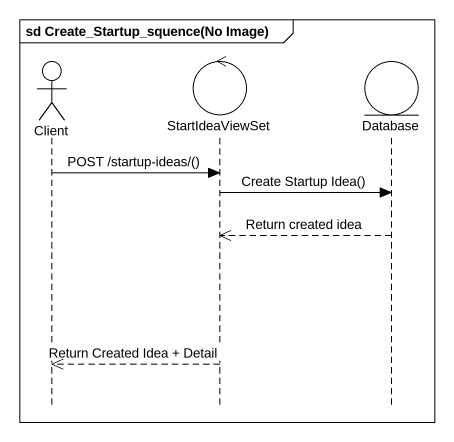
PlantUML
@startuml
mainframe sd Create_Startup_squence(No Image)
hide footbox
actor Client
control StartIdeaViewSet
entity "Database" as Database_

Client -> StartIdeaViewSet : POST /startup-ideas/()
StartIdeaViewSet -> Database_ : Create Startup Idea()
Database_ -->> StartIdeaViewSet : Return created idea
StartIdeaViewSet -->> Client : Return Created Idea + Detail
@enduml
